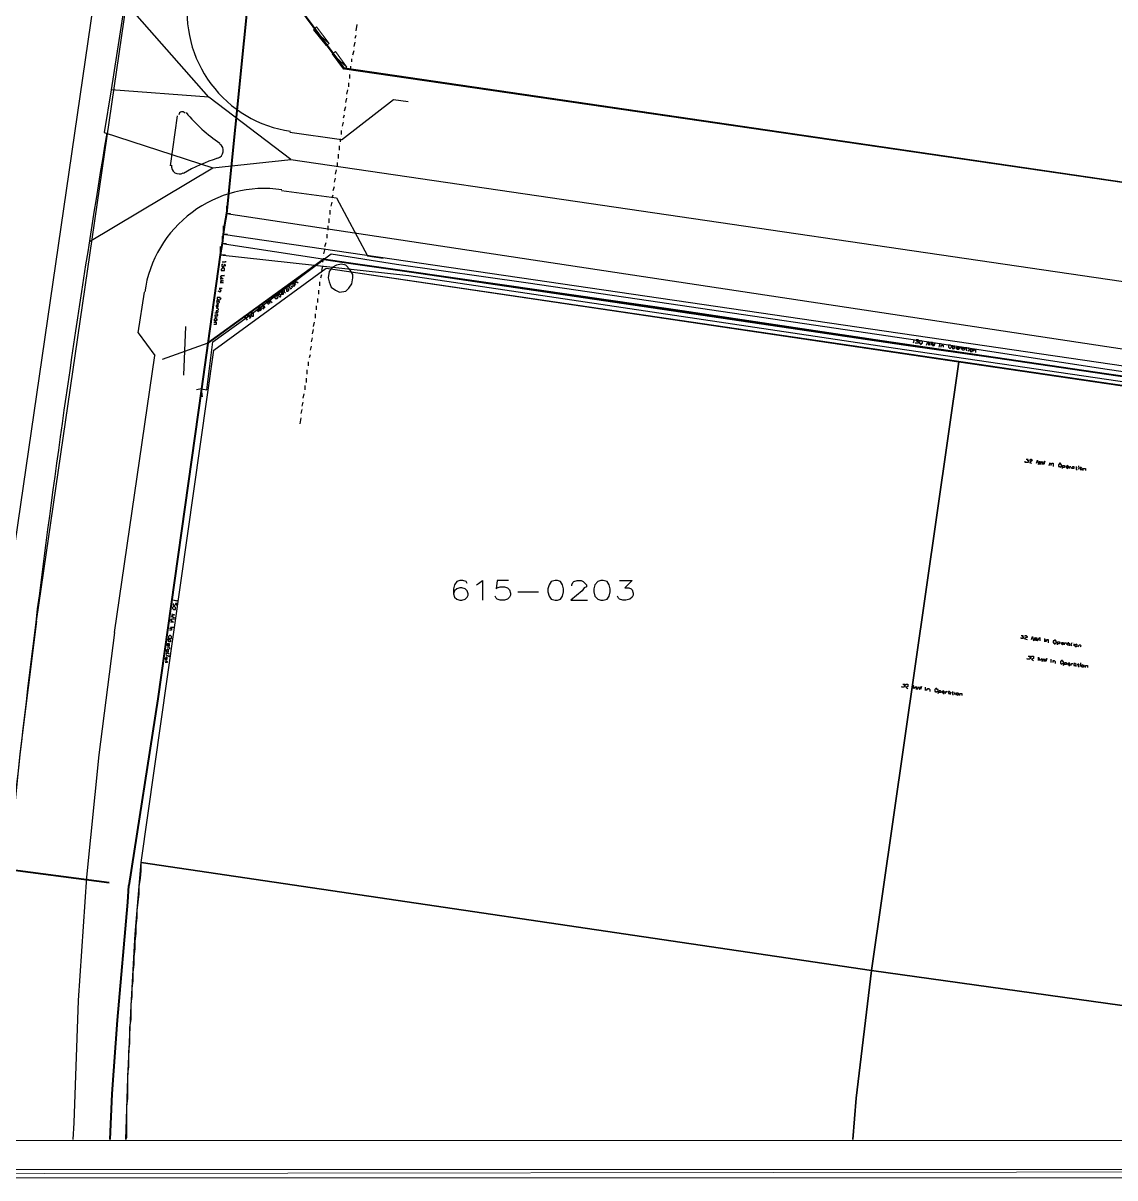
# Model space of a CAD drawing. Header units: inches. Extents: x 5 to 844, y 8 to 596.
# Drawn here: x 393.9 to 529.2, y 8.1 to 151.3 of the extents above; entities that cross this region are included whole.
import ezdxf

# ---------------------------------------------------------------- set-up
doc = ezdxf.new("R2010")
doc.units = ezdxf.units.IN
doc.header["$MEASUREMENT"] = 0
doc.layers.add('PDF_Geometry', color=7, linetype='Continuous', true_color=0x989898)

msp = doc.modelspace()

# ---------------------------------------------------------------- linework, layer by layer
at = {"layer": 'PDF_Geometry', "color": 7, "lineweight": 25}
for points in [[(486.89, 508.49), (646.57, 503.22), (656.98, 490.75), (604.66, 133.08), (590.77, 122.67), (433.79, 145.55), (423.51, 159.43), (473, 496.79), (486.89, 508.49)], [(406.67, 12.87), (406.79, 13.13), (406.79, 14.03), (406.79, 15.06), (406.79, 16.08), (406.79, 16.98), (406.92, 18.01), (406.92, 18.91), (406.92, 19.94), (406.92, 20.97), (407.05, 21.87), (407.05, 22.9), (407.05, 23.8), (407.18, 24.83), (407.18, 25.73), (407.18, 26.76), (407.31, 27.78), (407.31, 28.68), (407.31, 29.71), (407.44, 30.61), (407.44, 31.64), (407.57, 32.54), (407.57, 33.57), (407.69, 34.6), (407.69, 35.5), (407.82, 36.53), (407.82, 37.43), (407.95, 38.46), (407.95, 39.36), (408.08, 40.38), (408.08, 41.28), (408.21, 42.31), (408.34, 43.34), (408.34, 44.24), (408.47, 45.27), (408.59, 46.17), (408.59, 47.2), (417.59, 110.71), (431.48, 120.87)], [(431.48, 120.87), (587.17, 97.98), (597.2, 84.1), (588.97, 25.98), (588.84, 24.96), (588.71, 24.06), (588.58, 23.03), (588.58, 22), (588.46, 21.1), (588.33, 20.07), (588.33, 19.04), (588.2, 18.14), (588.2, 17.11), (588.07, 16.08), (587.94, 15.18), (587.94, 14.16), (587.81, 13.13), (587.81, 12.87)], [(448.96, 81.78), (448.83, 82.04), (448.45, 82.17), (448.06, 82.17), (447.68, 82.04), (447.42, 81.65), (447.29, 81.14), (447.29, 80.5), (447.42, 80.11), (447.68, 79.85), (448.06, 79.72), (448.32, 79.72), (448.71, 79.85), (448.96, 80.11), (449.09, 80.37), (449.09, 80.5), (448.96, 80.88), (448.71, 81.14), (448.32, 81.27), (448.06, 81.27), (447.68, 81.14), (447.42, 80.88), (447.29, 80.5)], [(450.12, 81.65), (450.38, 81.78), (450.89, 82.17), (450.89, 79.72)], [(454.11, 82.17), (452.69, 82.17), (452.56, 81.14), (452.69, 81.27), (453.08, 81.4), (453.59, 81.4), (453.98, 81.27), (454.23, 81.01), (454.36, 80.62), (454.36, 80.37), (454.23, 80.11), (453.98, 79.85), (453.59, 79.72), (453.08, 79.72), (452.69, 79.85), (452.56, 79.98), (452.43, 80.24)], [(459.89, 82.17), (459.38, 82.04), (459.12, 81.65), (458.99, 81.14), (458.99, 80.75), (459.12, 80.24), (459.38, 79.85), (459.89, 79.72), (460.15, 79.72), (460.53, 79.85), (460.79, 80.24), (460.92, 80.75), (460.92, 81.14), (460.79, 81.65), (460.53, 82.04), (460.15, 82.17), (459.89, 82.17)], [(461.95, 81.52), (461.95, 81.65), (462.08, 81.91), (462.21, 82.04), (462.59, 82.17), (463.11, 82.17), (463.36, 82.04), (463.49, 81.91), (463.75, 81.65), (463.75, 81.4), (463.49, 81.27), (463.23, 80.88), (461.82, 79.72), (463.88, 79.72)], [(465.55, 82.17), (465.16, 82.04), (464.78, 81.65), (464.65, 81.14), (464.65, 80.75), (464.78, 80.24), (465.16, 79.85), (465.55, 79.72), (465.81, 79.72), (466.32, 79.85), (466.58, 80.24), (466.71, 80.75), (466.71, 81.14), (466.58, 81.65), (466.32, 82.04), (465.81, 82.17), (465.55, 82.17)], [(467.86, 82.17), (469.41, 82.17), (468.51, 81.27), (469.02, 81.27), (469.28, 81.14), (469.41, 81.01), (469.53, 80.62), (469.53, 80.37), (469.41, 80.11), (469.15, 79.85), (468.63, 79.72), (468.25, 79.72), (467.86, 79.85), (467.73, 79.98), (467.61, 80.24)], [(455.26, 80.75), (457.83, 80.75)]]:
    msp.add_lwpolyline(points, dxfattribs=at)
at = {"layer": 'PDF_Geometry', "lineweight": 25}
for points in [[(395.61, 77.15), (456.16, 492.93), (456.29, 494.48)], [(391.62, 77.67), (451.53, 489.72), (451.92, 491.65)], [(435.21, 150.31), (435.34, 151.08)], [(434.95, 148.38), (435.08, 148.89)], [(435.08, 149.41), (435.21, 149.79)], [(435.08, 149.15), (435.08, 149.15)], [(435.21, 150.05), (435.21, 150.05)], [(434.82, 147.35), (434.95, 147.86)], [(434.95, 148.12), (434.95, 148.12)], [(434.69, 146.45), (434.69, 146.84)], [(434.69, 146.19), (434.69, 146.19)], [(434.82, 147.09), (434.82, 147.09)], [(434.44, 144.39), (434.44, 144.91)], [(434.56, 145.42), (434.56, 145.94)], [(434.56, 145.16), (434.56, 145.16)], [(434.31, 144.14), (434.31, 144.14)], [(434.31, 143.36), (434.31, 143.88)], [(433.41, 136.81), (439.84, 141.82), (441.64, 141.56)], [(433.92, 141.44), (434.05, 141.95)], [(434.05, 142.46), (434.18, 142.98)], [(434.05, 142.21), (434.05, 142.21)], [(434.18, 143.11), (434.18, 143.11)], [(433.79, 140.41), (433.92, 140.92)], [(433.92, 141.18), (433.92, 141.18)], [(412.19, 133.59), (413.09, 139.76)], [(433.54, 138.48), (433.66, 138.99)], [(433.66, 139.51), (433.79, 139.89)], [(433.66, 139.25), (433.66, 139.25)], [(433.79, 140.15), (433.79, 140.15)], [(433.41, 136.81), (426.98, 137.71)], [(433.41, 137.45), (433.41, 137.96)], [(433.54, 138.22), (433.54, 138.22)], [(433.15, 135.52), (433.15, 136.04)], [(433.28, 136.55), (433.28, 136.94)], [(433.28, 136.29), (433.28, 136.29)], [(433.41, 137.19), (433.41, 137.19)], [(433.02, 135.26), (433.02, 135.26)], [(433.02, 134.49), (433.02, 135.01)], [(432.76, 133.21), (432.76, 133.21)], [(432.89, 134.24), (432.89, 134.24)], [(432.89, 133.46), (432.89, 133.98)], [(432.51, 131.54), (432.64, 132.05)], [(432.64, 132.56), (432.76, 133.08)], [(432.64, 132.31), (432.64, 132.31)], [(425.95, 130.51), (432.76, 129.61)], [(432.38, 130.51), (432.51, 131.02)], [(432.51, 131.28), (432.51, 131.28)], [(432.12, 128.58), (432.25, 129.09)], [(432.25, 129.61), (432.38, 129.99)], [(432.25, 129.35), (432.25, 129.35)], [(432.38, 130.25), (432.38, 130.25)], [(432.76, 129.61), (436.62, 122.41), (438.55, 122.15)], [(431.99, 127.55), (431.99, 128.07)], [(432.12, 128.32), (432.12, 128.32)], [(431.74, 126.39), (431.74, 126.39)], [(431.74, 125.62), (431.74, 126.14)], [(431.86, 126.52), (431.86, 127.04)], [(431.99, 127.29), (431.99, 127.29)], [(431.61, 125.37), (431.61, 125.37)], [(431.61, 124.59), (431.61, 125.11)], [(431.22, 122.67), (431.35, 123.18)], [(431.35, 123.57), (431.48, 124.08)], [(431.35, 123.31), (431.35, 123.31)], [(431.48, 124.34), (431.48, 124.34)], [(431.09, 121.64), (431.22, 122.15)], [(431.22, 122.41), (431.22, 122.41)], [(430.96, 120.61), (431.09, 121.12)], [(430.96, 120.35), (430.96, 120.35)], [(431.09, 121.38), (431.09, 121.38)], [(430.71, 118.68), (430.71, 119.19)], [(430.84, 119.71), (430.96, 120.09)], [(430.84, 119.45), (430.84, 119.45)], [(408.21, 112.89), (408.98, 117.91)], [(430.58, 117.65), (430.58, 118.17)], [(430.58, 117.39), (430.58, 117.39)], [(430.71, 118.42), (430.71, 118.42)], [(430.32, 116.49), (430.32, 116.49)], [(430.32, 115.72), (430.32, 116.24)], [(430.45, 116.62), (430.45, 117.14)], [(430.19, 115.47), (430.19, 115.47)], [(430.19, 114.69), (430.19, 115.21)], [(429.81, 112.77), (429.94, 113.28)], [(429.94, 113.67), (430.06, 114.18)], [(429.94, 113.41), (429.94, 113.41)], [(430.06, 114.44), (430.06, 114.44)], [(408.21, 112.89), (410.27, 110.07)], [(429.68, 111.74), (429.81, 112.25)], [(429.81, 112.51), (429.81, 112.51)], [(429.55, 110.71), (429.68, 111.22)], [(429.55, 110.45), (429.55, 110.45)], [(429.68, 111.48), (429.68, 111.48)], [(405.25, 75.74), (410.27, 110.07)], [(429.29, 108.78), (429.29, 109.29)], [(429.42, 109.81), (429.55, 110.19)], [(429.42, 109.55), (429.42, 109.55)], [(429.04, 107.49), (429.04, 107.49)], [(429.16, 107.75), (429.16, 108.27)], [(429.29, 108.52), (429.29, 108.52)], [(428.91, 106.59), (428.91, 106.59)], [(428.91, 105.82), (428.91, 106.34)], [(429.04, 106.72), (429.04, 107.24)], [(428.65, 104.79), (428.78, 105.31)], [(428.65, 104.54), (428.65, 104.54)], [(428.78, 105.57), (428.78, 105.57)], [(428.39, 102.87), (428.52, 103.38)], [(428.52, 103.77), (428.65, 104.28)], [(428.52, 103.51), (428.52, 103.51)], [(428.26, 101.58), (428.39, 102.35)], [(428.39, 102.61), (428.39, 102.61)], [(395.61, 77.15), (393.55, 60.7), (391.88, 44.11), (390.85, 27.53), (390.34, 12.87)], [(405.25, 75.74), (403.32, 60.57), (401.78, 45.4), (400.75, 30.1), (400.24, 14.93), (400.11, 12.87)]]:
    msp.add_lwpolyline(points, dxfattribs=at)
at = {"layer": 'PDF_Geometry', "color": 3, "lineweight": 40}
for points in [[(455.52, 385.07), (453.85, 374.4), (436.36, 247.63), (430.96, 218.57), (430.32, 214.07), (422.35, 159.82), (419.14, 127.68)], [(419.14, 127.68), (418.88, 126.27), (418.75, 125.11)], [(418.75, 125.11), (418.62, 123.95)], [(418.62, 123.95), (418.36, 122.54)], [(418.36, 122.54), (416.82, 111.61)], [(416.82, 111.61), (431.22, 122.02), (434.56, 121.51)], [(434.56, 121.51), (453.33, 118.81), (474.8, 115.72), (500.39, 111.87), (533.82, 106.98), (556.83, 103.64), (583.06, 99.52)], [(416.82, 111.61), (416.05, 105.95), (410.65, 67.51), (407.05, 44.37)], [(371.7, 49.38), (390.72, 46.55), (404.61, 44.75)], [(404.74, 12.87), (404.99, 18.53), (405.64, 27.66), (406.92, 42.31), (407.05, 44.37)]]:
    msp.add_lwpolyline(points, dxfattribs=at)
at = {"layer": 'PDF_Geometry', "color": 9, "lineweight": 25, "true_color": 0xbababa}
for points in [[(429.81, 301.37), (428.52, 293.14), (406.54, 153.91), (404.87, 142.98), (403.97, 137.71), (417.46, 133.34), (427.11, 134.36), (416.95, 142.08), (404.87, 142.98)], [(440.61, 275.4), (531.12, 262.03), (621.63, 248.79), (604.66, 133.08), (590.77, 122.67), (433.79, 145.68), (423.51, 159.56), (440.61, 275.4)], [(416.95, 142.08), (406.54, 153.91)], [(402.17, 124.21), (417.46, 133.34)], [(427.11, 134.36), (600.8, 108.91), (615.84, 106.72)], [(431.48, 120.87), (509.9, 109.29), (499.1, 33.83), (408.59, 47.2), (417.59, 110.71), (431.48, 120.87)], [(509.9, 109.29), (586.78, 97.98), (597.2, 84.1), (590.64, 39.74), (588.71, 23.67), (588.46, 21.36), (499.1, 33.83), (509.9, 109.29)], [(406.67, 12.87), (406.92, 20.46), (407.31, 29.46), (407.82, 38.33), (408.59, 47.2), (499.1, 33.83), (497.18, 18.01), (496.79, 12.87)], [(496.79, 12.87), (497.18, 18.01), (499.1, 33.83), (588.46, 21.36), (587.94, 12.87)]]:
    msp.add_lwpolyline(points, dxfattribs=at)
at = {"layer": 'PDF_Geometry', "lineweight": 0}
for points in [[(440.61, 275.4), (423.51, 159.56), (433.79, 145.68), (590.77, 122.67), (604.66, 133.08), (621.63, 248.79), (531.12, 262.03), (440.61, 275.4)], [(431.48, 120.87), (417.59, 110.71), (408.59, 47.2), (499.1, 33.83), (509.9, 109.29), (431.48, 120.87)], [(509.9, 109.29), (499.1, 33.83), (588.46, 21.36), (588.71, 23.67), (590.64, 39.74), (597.2, 84.1), (586.78, 97.98), (509.9, 109.29)], [(408.59, 47.2), (407.82, 38.33), (407.31, 29.46), (406.92, 20.46), (406.67, 12.87)], [(496.79, 12.87), (497.18, 18.01), (499.1, 33.83), (408.59, 47.2)], [(499.1, 33.83), (497.18, 18.01), (496.79, 12.87)], [(587.94, 12.87), (588.46, 21.36), (499.1, 33.83)]]:
    msp.add_lwpolyline(points, dxfattribs=at)
at = {"layer": 'PDF_Geometry', "color": 4, "lineweight": 0}
for points in [[(430.32, 150.82), (429.94, 150.44), (431.86, 148.76), (430.32, 150.82)], [(429.94, 150.44), (431.86, 148.76), (431.48, 148.51), (429.94, 150.44)], [(432.64, 147.74), (432.25, 147.48), (434.05, 145.81), (432.64, 147.74)], [(432.25, 147.48), (434.05, 145.81), (433.66, 145.55), (432.25, 147.48)]]:
    msp.add_lwpolyline(points, dxfattribs=at)
at = {"layer": 'PDF_Geometry', "color": 1, "lineweight": 25}
for points in [[(419.14, 128.58), (419.14, 127.68), (419.65, 127.68)], [(418.75, 126.14), (418.75, 125.11), (419.26, 125.11)], [(418.62, 124.85), (418.62, 123.95), (419.14, 123.95)], [(418.36, 123.57), (418.36, 122.54), (419.01, 122.54)], [(419.01, 121.77), (419.01, 121.64), (418.62, 121.64)], [(418.88, 120.74), (418.88, 120.87), (418.75, 120.87), (418.62, 120.87), (418.49, 120.74), (418.49, 120.61), (418.62, 120.61), (418.75, 120.61), (418.88, 120.61), (418.88, 120.74)], [(419.01, 121.12), (419.01, 121.25), (418.88, 121.38), (418.88, 121.25), (418.88, 121.12), (418.75, 121.12), (418.75, 120.99), (418.62, 121.12), (418.62, 121.25), (418.62, 121.38), (418.75, 121.38)], [(433.92, 118.04), (434.31, 118.42), (434.69, 118.94), (434.82, 119.71), (434.82, 120.09), (434.44, 120.74), (433.92, 121.25), (433.41, 121.38), (432.76, 121.25), (432.25, 120.99), (431.86, 120.48), (431.74, 119.71), (431.86, 119.19), (432.12, 118.55), (432.64, 118.17), (433.15, 117.91), (433.92, 118.04)], [(418.49, 119.97), (418.88, 119.97), (418.36, 119.84), (418.75, 119.58), (418.36, 119.58)], [(418.36, 119.45), (418.75, 119.32), (418.36, 119.19), (418.75, 119.07), (418.36, 119.07)], [(427.36, 118.94), (427.36, 118.81), (427.36, 118.68), (427.49, 118.68), (427.62, 118.68), (427.62, 118.81), (427.62, 118.94), (427.49, 118.94), (427.36, 118.94)], [(427.75, 118.81), (427.62, 119.07)], [(427.75, 119.07), (427.75, 119.19), (427.88, 119.19), (428.01, 119.07)], [(418.36, 118.17), (418.49, 118.04), (418.36, 118.04), (418.36, 117.91), (418.11, 118.04)], [(418.24, 118.42), (418.62, 118.42)], [(418.24, 118.29), (418.49, 118.17)], [(425.18, 117.39), (425.05, 117.27), (425.18, 117.27), (425.18, 117.14), (425.31, 117.14), (425.44, 117.14), (425.56, 117.27), (425.44, 117.27), (425.44, 117.39), (425.44, 117.52), (425.31, 117.52), (425.18, 117.52), (425.18, 117.39)], [(425.82, 117.27), (425.56, 117.52), (425.56, 117.65), (425.69, 117.65), (425.82, 117.65), (425.82, 117.52), (425.82, 117.39), (425.69, 117.39)], [(425.95, 117.65), (426.21, 117.91), (426.08, 117.91), (425.95, 117.91), (425.95, 117.78), (425.95, 117.65), (426.08, 117.65), (426.21, 117.65), (426.21, 117.78)], [(426.46, 117.78), (426.21, 118.04)], [(426.34, 117.91), (426.34, 118.04), (426.34, 118.17)], [(426.72, 118.29), (426.59, 118.29), (426.59, 118.17), (426.59, 118.04), (426.72, 118.04), (426.85, 118.17), (426.85, 118.29)], [(426.72, 118.42), (426.85, 118.17)], [(426.85, 118.68), (426.98, 118.42), (427.11, 118.29), (427.11, 118.42), (427.24, 118.42)], [(426.85, 118.55), (426.98, 118.55)], [(427.11, 118.81), (427.11, 118.81)], [(427.11, 118.68), (427.36, 118.55)], [(417.85, 116.88), (418.24, 116.75), (418.24, 116.62), (418.11, 116.49), (417.98, 116.49), (417.98, 116.62), (417.98, 116.75), (417.98, 116.88)], [(418.11, 116.37), (417.98, 116.11), (418.11, 116.11), (418.11, 116.24), (418.11, 116.37), (417.98, 116.37), (417.85, 116.24), (417.85, 116.11), (417.98, 116.11)], [(417.85, 115.98), (418.11, 115.85), (417.98, 115.98)], [(418.49, 117.14), (418.36, 117.14), (418.36, 117.27), (418.24, 117.27), (418.11, 117.27), (417.98, 117.27), (417.98, 117.14), (417.98, 117.01), (418.11, 117.01), (418.24, 116.88), (418.36, 117.01), (418.49, 117.14)], [(423.12, 115.47), (422.86, 115.72), (423.25, 115.59), (423.12, 115.98), (423.38, 115.59)], [(423.51, 115.72), (423.25, 116.11), (423.76, 115.85), (423.64, 116.37), (423.89, 115.98)], [(424.41, 116.37), (424.15, 116.75)], [(424.41, 116.75), (424.54, 116.75), (424.54, 116.88), (424.66, 116.75), (424.79, 116.62)], [(424.54, 116.49), (424.41, 116.75), (424.41, 116.62)], [(417.98, 114.57), (417.85, 114.57), (417.85, 114.69), (417.72, 114.69), (417.72, 114.57), (417.59, 114.44), (417.72, 114.44), (417.72, 114.31), (417.85, 114.31), (417.85, 114.44), (417.98, 114.44), (417.98, 114.57)], [(417.72, 115.34), (417.98, 115.34), (418.11, 115.47), (418.11, 115.59), (417.98, 115.59), (417.85, 115.59), (417.85, 115.47), (417.85, 115.34)], [(418.11, 115.08), (417.85, 115.08), (417.72, 115.08), (417.72, 114.95)], [(417.98, 114.82), (417.72, 114.82)], [(417.98, 115.21), (417.98, 114.95)], [(418.11, 115.85), (418.11, 115.72)], [(418.11, 114.82), (418.11, 114.82)], [(421.45, 114.69), (421.45, 114.69), (421.45, 114.82), (421.71, 114.44)], [(421.96, 115.08), (421.71, 114.95), (421.84, 114.82), (421.84, 114.95), (421.96, 114.95), (422.09, 114.95), (422.22, 114.82), (422.09, 114.82), (422.09, 114.69), (421.96, 114.69)], [(422.22, 115.34), (422.22, 115.21), (422.22, 115.08), (422.35, 114.95), (422.48, 114.95), (422.48, 115.08), (422.48, 115.21), (422.35, 115.34), (422.22, 115.34)], [(417.59, 114.18), (417.85, 114.18), (417.85, 114.05), (417.85, 113.92), (417.72, 113.92), (417.59, 113.92)], [(504.25, 111.99), (504.25, 111.99), (504.37, 111.99), (504.25, 111.61)], [(504.89, 111.99), (504.63, 111.99), (504.63, 111.87), (504.76, 111.87), (504.89, 111.74), (504.89, 111.61), (504.76, 111.61), (504.63, 111.61), (504.5, 111.61)], [(505.27, 111.87), (505.15, 111.87), (505.02, 111.74), (505.02, 111.61), (505.15, 111.48), (505.27, 111.48), (505.27, 111.61), (505.4, 111.61), (505.4, 111.74), (505.27, 111.87)], [(505.92, 111.35), (506.05, 111.74), (506.17, 111.35), (506.3, 111.74), (506.3, 111.35)], [(506.56, 111.35), (506.56, 111.74), (506.69, 111.22), (506.95, 111.61), (506.82, 111.22)], [(507.46, 111.09), (507.59, 111.61)], [(507.72, 111.09), (507.72, 111.35), (507.85, 111.35), (507.97, 111.35), (507.97, 111.22), (507.97, 111.09)], [(508.75, 111.35), (508.62, 111.35), (508.62, 111.22), (508.62, 111.09), (508.75, 110.97), (508.87, 110.97), (509, 111.09), (509, 111.22), (508.87, 111.35), (508.75, 111.35)], [(509.13, 111.22), (509.13, 110.84)], [(509.13, 111.09), (509.26, 111.22), (509.39, 111.09), (509.39, 110.97), (509.26, 110.84), (509.26, 110.97), (509.13, 110.97)], [(509.52, 110.97), (509.9, 110.97), (509.9, 111.09), (509.77, 111.09), (509.65, 111.09), (509.52, 110.97), (509.65, 110.97), (509.65, 110.84), (509.77, 110.84), (509.9, 110.84)], [(510.03, 110.84), (510.03, 111.09)], [(510.03, 110.97), (510.16, 111.09), (510.16, 110.97)], [(510.67, 110.97), (510.55, 110.71), (510.42, 110.71), (510.29, 110.84), (510.29, 110.97), (510.42, 110.97), (510.55, 110.97)], [(510.8, 111.09), (510.8, 110.71), (510.93, 110.71)], [(510.8, 110.97), (510.93, 110.97)], [(511.06, 110.97), (511.19, 110.97), (511.06, 110.97)], [(511.19, 110.84), (511.06, 110.58)], [(511.45, 110.84), (511.32, 110.84), (511.32, 110.71), (511.32, 110.58), (511.45, 110.58), (511.57, 110.58), (511.57, 110.71), (511.57, 110.84), (511.45, 110.84)], [(511.7, 110.58), (511.7, 110.84)], [(511.7, 110.71), (511.83, 110.71), (511.83, 110.84), (511.96, 110.84), (511.96, 110.71), (511.96, 110.45)], [(416.18, 104.92), (416.05, 105.95), (415.41, 105.82)], [(518.26, 97.21), (518.52, 97.21), (518.39, 97.08), (518.52, 97.08), (518.52, 96.95), (518.52, 96.82), (518.39, 96.82), (518.26, 96.82), (518.13, 96.82), (518.13, 96.95)], [(518.65, 97.08), (518.77, 97.08), (518.77, 97.21), (518.9, 97.21), (518.9, 97.08), (519.03, 97.08), (518.9, 96.95), (518.65, 96.82), (518.9, 96.7)], [(519.55, 96.7), (519.67, 97.08), (519.8, 96.57), (519.93, 96.95), (519.93, 96.57)], [(520.06, 96.57), (520.19, 96.95), (520.32, 96.57), (520.57, 96.95), (520.45, 96.57)], [(521.09, 96.44), (521.22, 96.82)], [(521.35, 96.44), (521.35, 96.7)], [(521.35, 96.57), (521.47, 96.7), (521.6, 96.7), (521.6, 96.57), (521.6, 96.31)], [(522.37, 96.7), (522.37, 96.57), (522.25, 96.57), (522.25, 96.44), (522.25, 96.31), (522.37, 96.31), (522.5, 96.18), (522.5, 96.31), (522.63, 96.31), (522.63, 96.44), (522.63, 96.57), (522.5, 96.57), (522.5, 96.7), (522.37, 96.7)], [(522.76, 96.05), (522.76, 96.44), (522.89, 96.44), (523.02, 96.44), (523.02, 96.31), (523.02, 96.18), (522.89, 96.18), (522.76, 96.18), (522.76, 96.31)], [(523.15, 96.31), (523.53, 96.31), (523.4, 96.31), (523.4, 96.44), (523.27, 96.31), (523.15, 96.31), (523.27, 96.18), (523.4, 96.05), (523.4, 96.18), (523.53, 96.18)], [(523.66, 96.05), (523.66, 96.31), (523.66, 96.18)], [(523.66, 96.31), (523.79, 96.31)], [(524.17, 96.31), (524.17, 96.05), (524.05, 96.05), (523.92, 96.05), (523.92, 96.18), (524.05, 96.31), (524.17, 96.31), (524.17, 96.18)], [(524.43, 96.31), (524.43, 96.05), (524.43, 95.92), (524.56, 95.92)], [(524.43, 96.18), (524.56, 96.18)], [(524.69, 96.31), (524.82, 96.31), (524.69, 96.31)], [(524.82, 96.18), (524.69, 95.92)], [(525.07, 96.18), (524.95, 96.18), (524.95, 96.05), (524.95, 95.92), (525.07, 95.92), (525.2, 95.92), (525.2, 96.05), (525.07, 96.18)], [(525.33, 95.8), (525.33, 96.05), (525.46, 96.05), (525.59, 96.05), (525.59, 95.92), (525.59, 95.8)], [(412.84, 78.7), (412.84, 78.82), (412.71, 78.95), (412.58, 78.95), (412.45, 78.82), (412.45, 78.7), (412.58, 78.57), (412.71, 78.57), (412.84, 78.57), (412.84, 78.7)], [(412.97, 79.72), (412.97, 79.72), (412.97, 79.6), (412.58, 79.72)], [(412.97, 79.08), (412.97, 79.34), (412.84, 79.34), (412.84, 79.21), (412.71, 79.08), (412.58, 79.08), (412.58, 79.21), (412.58, 79.34)], [(412.32, 77.41), (412.71, 77.41), (412.19, 77.28), (412.58, 77.02), (412.19, 77.02)], [(412.32, 78.05), (412.71, 77.92), (412.32, 77.8), (412.71, 77.54), (412.32, 77.67)], [(412.07, 76.25), (412.32, 76.25), (412.32, 76.12), (412.32, 76), (412.07, 76)], [(412.19, 76.38), (412.58, 76.38)], [(412.19, 74.84), (411.81, 74.84)], [(412.32, 75.1), (412.32, 75.22), (412.19, 75.35), (412.07, 75.35), (411.94, 75.22), (411.94, 75.1), (411.94, 74.97), (412.07, 74.97), (412.19, 74.97), (412.32, 74.97), (412.32, 75.1)], [(412.07, 74.84), (412.19, 74.71), (412.19, 74.58), (412.07, 74.58), (411.94, 74.58), (411.94, 74.71), (411.94, 74.84)], [(517.62, 75.35), (517.87, 75.35), (517.75, 75.22), (517.87, 75.22), (517.87, 75.1), (517.87, 74.97), (517.75, 74.97), (517.62, 74.97), (517.62, 75.1)], [(518.13, 75.22), (518.13, 75.35), (518.26, 75.35), (518.39, 75.22), (518.39, 75.1), (518.26, 75.1), (518, 74.97), (518.39, 74.84)], [(518.9, 74.84), (519.03, 75.22), (519.16, 74.71), (519.42, 75.1), (519.29, 74.71)], [(519.55, 74.71), (519.55, 75.1), (519.67, 74.71), (519.93, 75.1), (519.93, 74.71)], [(520.57, 74.58), (520.57, 74.97)], [(520.7, 74.58), (520.7, 74.84)], [(520.7, 74.71), (520.83, 74.71), (520.83, 74.84), (520.96, 74.84), (520.96, 74.71), (520.96, 74.45)], [(521.86, 74.84), (521.73, 74.71), (521.6, 74.71), (521.6, 74.58), (521.6, 74.45), (521.73, 74.45), (521.73, 74.32), (521.86, 74.32), (521.99, 74.45), (521.99, 74.58), (521.99, 74.71), (521.86, 74.71), (521.86, 74.84)], [(522.12, 74.2), (522.12, 74.58), (522.25, 74.58), (522.37, 74.58), (522.37, 74.45), (522.5, 74.45), (522.37, 74.45), (522.37, 74.32), (522.25, 74.32), (522.12, 74.32)], [(522.63, 74.45), (522.89, 74.32), (522.89, 74.45), (522.76, 74.45), (522.63, 74.45), (522.63, 74.32), (522.76, 74.2), (522.89, 74.32)], [(523.02, 74.2), (523.02, 74.45), (523.02, 74.32)], [(523.02, 74.45), (523.15, 74.45), (523.27, 74.45)], [(523.66, 74.07), (523.66, 74.32), (523.53, 74.32), (523.53, 74.45), (523.4, 74.45), (523.4, 74.32), (523.27, 74.32), (523.4, 74.2), (523.53, 74.2), (523.66, 74.2)], [(523.92, 74.45), (523.79, 74.2), (523.92, 74.07)], [(524.17, 74.45), (524.17, 74.45)], [(411.68, 73.42), (411.94, 73.3), (411.94, 73.42), (411.94, 73.55), (411.94, 73.68), (411.81, 73.68), (411.81, 73.55), (411.68, 73.55), (411.68, 73.42), (411.81, 73.42)], [(412.07, 73.04), (411.81, 73.17), (411.68, 73.17), (411.68, 73.04)], [(411.94, 74.32), (411.94, 74.07), (412.07, 74.07), (412.07, 74.2), (412.07, 74.32), (411.94, 74.32), (411.81, 74.32), (411.81, 74.2), (411.81, 74.07)], [(411.81, 73.94), (412.07, 73.94)], [(411.94, 73.94), (412.07, 73.81), (412.07, 73.68)], [(411.94, 73.17), (411.94, 73.04)], [(523.79, 74.32), (523.92, 74.32)], [(524.17, 74.32), (524.17, 74.07)], [(524.43, 74.32), (524.43, 74.2), (524.3, 74.2), (524.3, 74.07), (524.43, 73.94), (524.56, 74.07), (524.56, 74.2), (524.43, 74.32)], [(524.69, 73.94), (524.82, 74.2), (524.95, 74.2), (525.07, 74.07), (524.95, 73.94)], [(411.81, 72.52), (411.81, 72.65), (411.68, 72.65), (411.55, 72.52), (411.55, 72.4), (411.68, 72.4), (411.81, 72.4), (411.81, 72.52)], [(411.55, 72.27), (411.81, 72.14), (411.68, 72.27)], [(411.81, 72.14), (411.81, 72.01), (411.68, 72.01), (411.55, 72.01)], [(411.94, 72.78), (411.68, 72.91)], [(412.07, 72.78), (411.94, 72.78), (412.07, 72.78)], [(518.52, 72.78), (518.77, 72.78), (518.65, 72.65), (518.77, 72.65), (518.77, 72.52), (518.65, 72.4), (518.52, 72.4), (518.39, 72.4), (518.39, 72.52)], [(518.9, 72.65), (518.9, 72.78), (519.03, 72.78), (519.16, 72.78), (519.16, 72.65), (519.16, 72.52), (518.9, 72.4), (519.16, 72.27)], [(519.8, 72.27), (519.8, 72.65), (519.93, 72.27), (520.19, 72.52), (520.19, 72.14)], [(520.32, 72.14), (520.45, 72.52), (520.57, 72.14), (520.83, 72.52), (520.7, 72.14)], [(521.35, 72.01), (521.35, 72.4)], [(521.6, 72.01), (521.6, 72.27), (521.6, 72.14)], [(521.6, 72.27), (521.73, 72.27), (521.86, 72.14), (521.86, 71.88)], [(522.63, 72.27), (522.5, 72.14), (522.5, 72.01), (522.5, 71.88), (522.63, 71.88), (522.63, 71.75), (522.76, 71.88), (522.89, 71.88), (522.89, 72.01), (522.89, 72.14), (522.76, 72.14), (522.76, 72.27), (522.63, 72.27)], [(522.89, 71.62), (523.02, 72.01), (523.15, 72.01), (523.27, 71.88), (523.27, 71.75), (523.15, 71.75), (523.02, 71.75), (523.02, 71.88)], [(523.4, 71.88), (523.66, 71.75), (523.66, 71.88), (523.53, 72.01), (523.53, 71.88), (523.4, 71.88), (523.4, 71.75), (523.53, 71.75), (523.53, 71.62), (523.66, 71.62), (523.66, 71.75)], [(523.79, 71.62), (523.92, 71.88), (523.79, 71.75)], [(523.92, 71.88), (524.05, 71.88)], [(524.43, 71.5), (524.43, 71.75), (524.3, 71.88), (524.17, 71.88), (524.17, 71.75), (524.17, 71.62), (524.3, 71.62), (524.43, 71.62)], [(524.56, 71.75), (524.82, 71.75)], [(524.69, 71.88), (524.69, 71.62), (524.69, 71.5), (524.82, 71.5)], [(524.95, 71.88), (525.07, 71.88), (524.95, 71.88)], [(524.95, 71.75), (524.95, 71.5)], [(525.2, 71.75), (525.2, 71.62), (525.07, 71.62), (525.07, 71.5), (525.2, 71.5), (525.33, 71.37), (525.33, 71.5), (525.46, 71.5), (525.46, 71.62), (525.33, 71.62), (525.2, 71.75)], [(525.59, 71.37), (525.59, 71.62), (525.72, 71.62), (525.85, 71.62), (525.85, 71.5), (525.85, 71.37)], [(502.96, 69.31), (503.22, 69.31), (503.09, 69.18), (503.22, 69.18), (503.22, 69.05), (503.09, 68.93), (502.96, 68.93), (502.83, 68.93), (502.83, 69.05)], [(503.35, 69.18), (503.35, 69.31), (503.47, 69.31), (503.6, 69.31), (503.6, 69.18), (503.6, 69.05), (503.35, 68.93), (503.6, 68.8)], [(504.25, 68.8), (504.25, 69.18), (504.37, 68.8), (504.63, 69.05), (504.63, 68.67)], [(504.76, 68.67), (504.89, 69.05), (505.02, 68.67), (505.27, 69.05), (505.15, 68.67)], [(505.79, 68.54), (505.79, 68.93)], [(505.92, 68.54), (506.05, 68.8), (506.05, 68.67)], [(506.05, 68.8), (506.17, 68.8), (506.3, 68.67), (506.3, 68.41)], [(507.07, 68.8), (506.95, 68.67), (506.95, 68.54), (506.95, 68.41), (507.07, 68.41), (507.07, 68.28), (507.2, 68.41), (507.33, 68.41), (507.33, 68.54), (507.33, 68.67), (507.2, 68.67), (507.2, 68.8), (507.07, 68.8)], [(507.33, 68.15), (507.46, 68.54), (507.59, 68.54), (507.72, 68.41), (507.72, 68.28), (507.59, 68.28), (507.46, 68.28), (507.46, 68.41)], [(507.85, 68.41), (508.1, 68.28), (508.1, 68.41), (507.97, 68.54), (507.97, 68.41), (507.85, 68.41), (507.85, 68.28), (507.97, 68.28), (507.97, 68.15), (508.1, 68.15), (508.1, 68.28)], [(508.23, 68.15), (508.36, 68.41), (508.23, 68.28)], [(508.36, 68.41), (508.49, 68.41)], [(508.87, 68.03), (508.87, 68.28), (508.75, 68.41), (508.62, 68.41), (508.62, 68.28), (508.62, 68.15), (508.75, 68.15), (508.87, 68.15)], [(509, 68.28), (509.26, 68.28)], [(509.13, 68.41), (509.13, 68.15), (509.13, 68.03), (509.26, 68.03)], [(509.39, 68.41), (509.39, 68.41)], [(509.39, 68.28), (509.39, 68.03)], [(509.65, 68.28), (509.65, 68.15), (509.52, 68.15), (509.52, 68.03), (509.65, 68.03), (509.77, 67.9), (509.77, 68.03), (509.9, 68.03), (509.9, 68.15), (509.77, 68.15), (509.65, 68.28)], [(510.03, 67.9), (510.03, 68.15), (510.16, 68.15), (510.29, 68.15), (510.29, 68.03), (510.29, 67.9)]]:
    msp.add_lwpolyline(points, dxfattribs=at)
at = {"layer": 'PDF_Geometry', "color": 4, "lineweight": 25}
for points in [[(419.14, 127.68), (544.1, 108.78), (587.43, 102.48), (599.9, 84.1), (626.38, 79.6), (621.75, 45.01), (617.77, 15.31), (619.57, 15.18)], [(418.75, 125.11), (586.53, 100.55), (599.77, 82.55), (626.77, 78.7), (630.63, 104.92), (655.82, 100.94)], [(418.62, 123.95), (434.56, 121.51), (503.35, 111.35), (586.14, 99.65), (599.77, 81.78), (626.51, 77.8), (625.23, 67.77)], [(416.05, 105.95), (416.69, 105.82), (417.46, 111.74), (421.71, 114.82), (432.12, 122.67), (440.22, 121.38), (456.55, 119.07), (471.46, 116.88), (506.17, 111.74), (528.29, 108.39), (537.93, 106.98), (555.93, 104.41), (574.83, 101.71), (588.58, 99.78), (598.36, 85.64), (597.58, 79.6), (593.08, 48.87), (592.44, 44.63), (590.38, 30.23), (589.23, 19.04), (588.97, 13.26), (587.17, 13.51)], [(418.36, 122.54), (441.76, 119.97), (502.06, 110.97), (587.81, 98.37), (597.71, 84.35), (599.64, 81.4), (625.48, 77.54), (621.24, 45.01), (618.67, 25.34), (620.85, 25.34)]]:
    msp.add_lwpolyline(points, dxfattribs=at)
at = {"layer": 'PDF_Geometry', "color": 6, "lineweight": 25}
for points in [[(413.87, 107.62), (414.12, 113.67)], [(416.82, 111.61), (411.17, 109.55)]]:
    msp.add_lwpolyline(points, dxfattribs=at)
at = {"layer": 'PDF_Geometry', "color": 7, "lineweight": 0}
for points in [[(10.56, 12.74), (727.82, 12.74)], [(6.31, 9.14), (5.16, 8.11), (727.82, 9.13)], [(5.16, 8.11), (727.82, 9.13)], [(727.82, 9.14), (6.31, 9.14)], [(727.82, 8.11), (5.16, 8.11)]]:
    msp.add_lwpolyline(points, dxfattribs=at)
at = {"layer": 'PDF_Geometry', "lineweight": 25}
for centre, radius, start, end in [((429.23, 152.69), 14.98, 171.7214, 261.7334), ((413.67, 139.83), 0.45, 39.6564, 171.7278), ((429.23, 152.69), 19.61, 219.6552, 236.2496), ((417.79, 135.46), 0.964, 287.1948, 56.2462), ((413.29, 133.53), 0.964, 171.7201, 300.7389), ((423.83, 115.79), 19.6, 107.1928, 120.7412), ((423.83, 115.79), 14.98, 81.7227, 171.732)]:
    msp.add_arc(centre, radius, start, end, dxfattribs=at)
at = {"layer": 'PDF_Geometry', "color": 9, "lineweight": 25, "true_color": 0xbababa}
msp.add_arc((1878.46, -107.68), 1494.42, 170.55154, 174.61587, dxfattribs=at)

doc.saveas('drawing.dxf')
